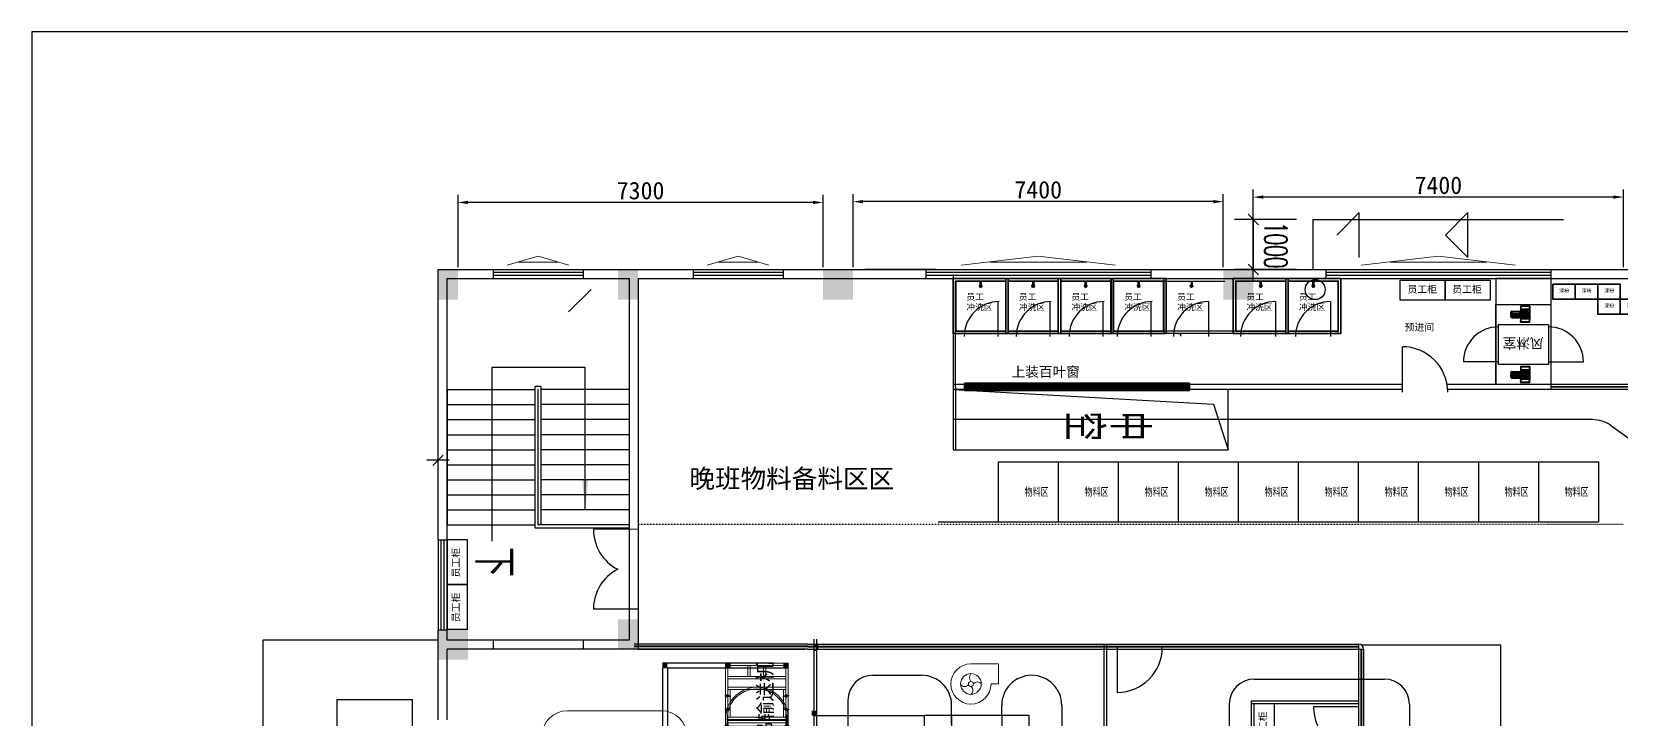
# Model space of a CAD drawing. Header units: millimetres. Extents: x -93009755325 to 1190721, y -74648 to 62868853516.
# Drawn here: x 213480 to 245258, y -11150 to 2588 of the extents above; entities that cross this region are included whole.
import ezdxf
from ezdxf.enums import TextEntityAlignment as Align

# ---------------------------------------------------------------- set-up
doc = ezdxf.new("R2010")
doc.units = ezdxf.units.MM
doc.linetypes.add('ACAD_ISO03W100', pattern=[30, 12, -18])
doc.layers.get('Defpoints').update_dxf_attribs({"color": 8, "lineweight": 40})
for name, color, linetype in [('1TEXT', 7, 'Continuous'), ('COLUMN', 7, 'Continuous'), ('GROUND', 2, 'Continuous'), ('PUB_DIM', 3, 'Continuous'), ('STAIR', 2, 'Continuous'), ('WALL', 6, 'Continuous'), ('WINDOW_TEXT', 7, 'Continuous'), ('图层6', 4, 'Continuous')]:
    doc.layers.add(name, color=color, linetype=linetype)
for name, color, linetype, lineweight in [('Layer2', 6, 'Continuous', 13), ('Layer6', 3, 'Continuous', 30), ('设备层', 7, 'Continuous', 13)]:
    doc.layers.add(name, color=color, linetype=linetype, lineweight=lineweight)
doc.styles.add('_HZTXT', font='txt.shx', dxfattribs={"width": 0.8, "bigfont": 'HZTXT.shx'})
doc.styles.add('DIM_FONT', font='SIMPLEX.shx', dxfattribs={"width": 0.6})
doc.styles.add('ISO Proportional', font='isocp.shx', dxfattribs={"bigfont": 'gbcbig.shx'})
doc.styles.add('SIMPLEX', font='SIMPLEX.SHX')
doc.styles.add('style1', font='')
doc.styles.get('style1').set_extended_font_data('FangSong_GB2312')
doc.dimstyles.new('ISO-350', dxfattribs={"dimtxt": 350, "dimasz": 200, "dimexe": 150, "dimexo": 50, "dimgap": 60, "dimtad": 1, "dimdsep": 46, "dimtxsty": 'Standard', "dimcen": 2.5, "dimadec": 0, "dimazin": 0, "dimtfac": 1, "dimtmove": 0, "dimatfit": 3, "dimfxl": 1, "dimarcsym": 0})

# ---------------------------------------------------------------- blocks, each defined once
blk = doc.blocks.new('afafaaf')
at = {"layer": '设备层', "color": 0, "lineweight": 35}
for centre in [(421072, 123671), (421078, 123671), (421085, 123671), (421088, 123671)]:
    blk.add_circle(centre, 1, dxfattribs=at)
blk = doc.blocks.new('22222')
at = {"layer": '设备层', "color": 0, "lineweight": 35}
for p, q in [((421196, 123681), (421118, 123681)), ((421196, 123661), (421118, 123661)), ((421196, 123671), (421121, 123671))]:
    blk.add_line(p, q, dxfattribs=at)
blk.add_lwpolyline([(420196, 124171), (421196, 124171), (421196, 123171), (420196, 123171)], close=True, dxfattribs=at)
for radius in [25, 21.2, 14.3]:
    blk.add_circle((421096, 123671), radius, dxfattribs=at)
blk.add_blockref('afafaaf', (0, 0), dxfattribs=at)
for p, rotation in [((35887, 333982), 314.9999999997052), ((210785, -261537), 45.00000000000002), ((297424, 544767), 269.9999859994462), ((544767, -297424), 90)]:
    blk.add_blockref('afafaaf', p, dxfattribs=dict(at, rotation=rotation))
at = {"layer": '设备层', "color": 0, "lineweight": 35, "xscale": -1}
for p, rotation in [((544767, 544767), 90.00001400055375), ((297424, -297424), 270), ((806304, 333982), 44.9999999999215), ((631406, -261537), 315.0000000002259)]:
    blk.add_blockref('afafaaf', p, dxfattribs=dict(at, rotation=rotation))
blk.add_blockref('afafaaf', (842191, 0), dxfattribs=at)
blk = doc.blocks.new('dddd')
at = {"layer": '设备层', "color": 0, "lineweight": 35}
blk.add_lwpolyline([(420146, 124221), (421246, 124221), (421246, 123121), (420146, 123121)], close=True, dxfattribs=at)
blk.add_blockref('22222', (0, 0), dxfattribs=at)
blk = doc.blocks.new('sgsgsgsdgsd')
at = {"layer": '设备层', "color": 0, "lineweight": 35, "rotation": 90}
blk.add_blockref('dddd', (516510, -259466), dxfattribs=at)
at = {"lineweight": 35, "insert": (392552, 161477), "char_height": 125, "width": 1005.53, "attachment_point": 1}
blk.add_mtext('{\\fSimSun|b0|i0|c134|p54;员工\\P冲洗区}', dxfattribs=at)
blk = doc.blocks.new('beiyechuang')
at = {"layer": 'WINDOW_TEXT', "color": 5, "lineweight": 35}
for p, q in [((898229, -116295), (898229, -116795)), ((898229, -116795), (898229, -116295)), ((898279, -116295), (898229, -116295)), ((898249, -116295), (898249, -116795)), ((898249, -116795), (898249, -116295)), ((898299, -116295), (898249, -116295)), ((898269, -116295), (898269, -116795)), ((898269, -116795), (898269, -116295)), ((898319, -116295), (898269, -116295)), ((898279, -116295), (898279, -116795)), ((898279, -116795), (898279, -116295)), ((898289, -116295), (898289, -116795)), ((898289, -116795), (898289, -116295)), ((898339, -116295), (898289, -116295)), ((898299, -116295), (898299, -116795)), ((898299, -116795), (898299, -116295)), ((898309, -116295), (898309, -116795)), ((898309, -116795), (898309, -116295)), ((898359, -116295), (898309, -116295)), ((898319, -116295), (898319, -116795)), ((898319, -116795), (898319, -116295)), ((898329, -116295), (898329, -116795)), ((898329, -116795), (898329, -116295)), ((898379, -116295), (898329, -116295)), ((898339, -116295), (898339, -116795)), ((898339, -116795), (898339, -116295)), ((898359, -116295), (898359, -116795)), ((898359, -116795), (898359, -116295)), ((898379, -116295), (898379, -116795)), ((898379, -116795), (898379, -116295)), ((898229, -116795), (898279, -116795)), ((898249, -116795), (898299, -116795)), ((898269, -116795), (898319, -116795)), ((898289, -116795), (898339, -116795)), ((898309, -116795), (898359, -116795)), ((898329, -116795), (898379, -116795))]:
    blk.add_line(p, q, dxfattribs=at)
blk = doc.blocks.new('_FZH')
blk.add_solid([(-0.5, -0.5), (0.5, -0.5), (-0.5, 0.5), (0.5, 0.5)])
blk = doc.blocks.new('*D632')
at = {"color": 0, "lineweight": -2}
for p, q in [((237902, -2113), (237902, -565)), ((245302, -2113), (245302, -565)), ((245102, -715), (238102, -715))]:
    blk.add_line(p, q, dxfattribs=at)
at = {"color": 0}
for points in [[(238102, -682), (238102, -748), (237902, -715)], [(245102, -748), (245102, -682), (245302, -715)]]:
    blk.add_solid(points, dxfattribs=at)
at = {"layer": 'Defpoints', "color": 0}
for p in [(237902, -715), (237902, -2163), (245302, -2163)]:
    blk.add_point(p, dxfattribs=at)
at = {"color": 0, "lineweight": -3, "insert": (241602, -480), "char_height": 350, "attachment_point": 5}
blk.add_mtext('7400', dxfattribs=at)
blk = doc.blocks.new('*D633')
at = {"color": 0, "lineweight": -2}
for p, q in [((229902, -2113), (229902, -656)), ((237102, -806), (230102, -806)), ((237302, -2113), (237302, -656))]:
    blk.add_line(p, q, dxfattribs=at)
at = {"color": 0}
for points in [[(230102, -773), (230102, -840), (229902, -806)], [(237102, -840), (237102, -773), (237302, -806)]]:
    blk.add_solid(points, dxfattribs=at)
at = {"layer": 'Defpoints', "color": 0}
for p in [(229902, -806), (229902, -2163), (237302, -2163)]:
    blk.add_point(p, dxfattribs=at)
at = {"color": 0, "lineweight": -3, "insert": (233602, -571), "char_height": 350, "attachment_point": 5}
blk.add_mtext('7400', dxfattribs=at)
blk = doc.blocks.new('*D634')
at = {"color": 0, "lineweight": -2}
for p, q in [((222002, -2113), (222002, -672)), ((229102, -822), (222202, -822)), ((229302, -2113), (229302, -672))]:
    blk.add_line(p, q, dxfattribs=at)
at = {"color": 0}
for points in [[(222202, -789), (222202, -855), (222002, -822)], [(229102, -855), (229102, -789), (229302, -822)]]:
    blk.add_solid(points, dxfattribs=at)
at = {"layer": 'Defpoints', "color": 0}
for p in [(222002, -822), (222002, -2163), (229302, -2163)]:
    blk.add_point(p, dxfattribs=at)
at = {"color": 0, "lineweight": -3, "insert": (225652, -587), "char_height": 350, "attachment_point": 5}
blk.add_mtext('7300', dxfattribs=at)
blk = doc.blocks.new('ewestheah')
at = {"color": 0, "lineweight": 35}
blk.add_line((647614, 319249), (647614, 319424), dxfattribs=at)
at = {"layer": 'Layer6'}
for p, q in [((647297, 319431), (647297, 319239)), ((647297, 319431), (647574, 319431)), ((647307, 319431), (647307, 319239)), ((647309, 319417), (647309, 319239)), ((647309, 319417), (647505, 319417)), ((647309, 319414), (647505, 319414)), ((647356, 319239), (647356, 319414)), ((647361, 319239), (647361, 319414)), ((647372, 319251), (647372, 319414)), ((647383, 319251), (647383, 319414)), ((647407, 319388), (647505, 319388)), ((647407, 319256), (647407, 319388)), ((647418, 319384), (647412, 319378)), ((647412, 319378), (647412, 319264)), ((647430, 319384), (647424, 319378)), ((647424, 319378), (647424, 319264)), ((647426, 319404), (647426, 319414)), ((647426, 319404), (647437, 319393)), ((647442, 319384), (647436, 319378)), ((647436, 319378), (647436, 319264)), ((647437, 319393), (647505, 319393)), ((647455, 319384), (647449, 319378)), ((647449, 319378), (647449, 319264)), ((647467, 319384), (647461, 319378)), ((647461, 319378), (647461, 319264)), ((647479, 319384), (647473, 319378)), ((647473, 319378), (647473, 319264)), ((647491, 319384), (647486, 319378)), ((647486, 319378), (647486, 319264)), ((647504, 319384), (647498, 319378)), ((647498, 319378), (647498, 319264)), ((647505, 319239), (647505, 319424)), ((647505, 319424), (647623, 319424)), ((647505, 319419), (647623, 319419)), ((647510, 319239), (647510, 319419)), ((647515, 319239), (647515, 319414)), ((647515, 319414), (647614, 319414)), ((647532, 319404), (647515, 319393)), ((647515, 319393), (647515, 319393)), ((647515, 319388), (647551, 319388)), ((647531, 319384), (647525, 319378)), ((647525, 319378), (647525, 319264)), ((647532, 319404), (647532, 319414)), ((647543, 319384), (647537, 319378)), ((647537, 319378), (647537, 319264)), ((647551, 319256), (647551, 319414)), ((647562, 319424), (647562, 319431)), ((647564, 319424), (647564, 319431)), ((647574, 319424), (647574, 319431)), ((647619, 319424), (647619, 319239)), ((647623, 319424), (647623, 319239)), ((647297, 319239), (647623, 319239)), ((647309, 319251), (647505, 319251)), ((647309, 319249), (647614, 319249)), ((647399, 319068), (647399, 319220)), ((647399, 319220), (647531, 319220)), ((647399, 319068), (647531, 319068)), ((647407, 319256), (647505, 319256)), ((647410, 319210), (647410, 319081)), ((647418, 319258), (647412, 319264)), ((647517, 319235), (647413, 319235)), ((647511, 319048), (647419, 319048)), ((647421, 319210), (647421, 319081)), ((647430, 319258), (647424, 319264)), ((647442, 319258), (647436, 319264)), ((647455, 319258), (647449, 319264)), ((647451, 319055), (647451, 319072)), ((647454, 319210), (647454, 319081)), ((647467, 319258), (647461, 319264)), ((647479, 319258), (647473, 319264)), ((647476, 319210), (647476, 319081)), ((647479, 319239), (647479, 319349)), ((647479, 319235), (647479, 319251)), ((647508, 319239), (647479, 319239)), ((647491, 319258), (647486, 319264)), ((647487, 319210), (647487, 319081)), ((647504, 319258), (647498, 319264)), ((647498, 319210), (647498, 319081)), ((647505, 319244), (647623, 319244)), ((647509, 319210), (647509, 319081)), ((647515, 319256), (647551, 319256)), ((647520, 319210), (647520, 319081)), ((647531, 319258), (647525, 319264)), ((647531, 319068), (647531, 319220)), ((647543, 319258), (647537, 319264)), ((647614, 319342), (647614, 319239))]:
    blk.add_line(p, q, dxfattribs=at)
for centre in [(647510, 319419), (647510, 319391), (647510, 319359), (647544, 319419), (647567, 319419), (647595, 319419), (647619, 319419), (647618, 319391), (647618, 319359), (647510, 319244), (647539, 319244), (647567, 319244), (647595, 319244), (647618, 319244)]:
    blk.add_circle(centre, 1.89, dxfattribs=at)
for centre, radius, start, end in [((647413, 319220), 14.7, 90, 180), ((647419, 319068), 19.9, 180, 270), ((647511, 319068), 19.9, 270, 0), ((647517, 319220), 14.7, 0, 90)]:
    blk.add_arc(centre, radius, start, end, dxfattribs=at)
blk = doc.blocks.new('rdjrrrmrrryrym')
at = {"color": 5}
for p, q in [((644324, 321817), (644324, 322517)), ((644324, 320817), (644324, 320117))]:
    blk.add_line(p, q, dxfattribs=at)
blk.add_line((644374, 320817), (644324, 320817))
for points in [[(644774, 321867), (644774, 320767), (643174, 320767), (643174, 321867)], [(644374, 321817), (644374, 320817), (643574, 320817), (643574, 321817)]]:
    blk.add_lwpolyline(points, close=True, dxfattribs=at)
for centre, start, end in [((644324, 321817), 90, 180), ((644324, 320817), 180, 270)]:
    blk.add_arc(centre, 700, start, end, dxfattribs=at)
for p in [(-4090, 2018), (-2882, 2018)]:
    blk.add_blockref('ewestheah', p)
at = {"color": 5, "insert": (643825, 320903), "char_height": 200, "width": 5101.4, "attachment_point": 9, "rotation": 270, "style": 'ISO Proportional'}
blk.add_mtext('{\\fSimSun|b0|i0|c134|p54;风淋室}', dxfattribs=at)
blk = doc.blocks.new('sascaaaa')
at = {"layer": 'Layer2'}
for p, q in [((437904, 204855), (438454, 204855)), ((438454, 204453), (438454, 204850)), ((438305, 204453), (438454, 204453))]:
    blk.add_line(p, q, dxfattribs=at)
for radius in [207, 49.5]:
    blk.add_circle((437904, 204453), radius, dxfattribs=at)
for centre, radius, start, end in [((437904, 204453), 402, 90, 0), ((437985, 204581), 113, 135.8868, 224.1132), ((437776, 204488), 85.9, 203.5591, 336.4409), ((437850, 204325), 95.2, 304.2036, 55.7964), ((438032, 204401), 94.3, 33.4198, 146.5802)]:
    blk.add_arc(centre, radius, start, end, dxfattribs=at)
blk = doc.blocks.new('afggeadasafasff')
at = {"layer": '设备层', "color": 0, "lineweight": 35}
blk.add_lwpolyline([(398333, 171563), (398783, 171563), (398783, 171263), (398333, 171263)], close=True, dxfattribs=at)
at = {"color": 0, "lineweight": 35, "insert": (398465, 171469), "char_height": 70.33, "width": 530.98, "attachment_point": 1}
blk.add_mtext('{\\fSimSun|b0|i0|c134|p54;漆粉}', dxfattribs=at)
blk = doc.blocks.new('nnmmn')
at = {"color": 1, "lineweight": 13}
for p, q in [((800490, -299227), (800490, -301576)), ((802053, -299227), (800490, -299227)), ((800549, -300717), (800549, -299227)), ((801995, -299286), (800549, -299286)), ((801046, -299286), (801046, -299558)), ((801105, -299286), (801105, -299558)), ((801258, -299286), (801258, -299227)), ((801287, -299286), (801287, -299227)), ((801439, -299286), (801439, -299558)), ((801497, -299286), (801497, -299558)), ((801995, -300775), (801995, -299227)), ((802053, -300775), (802053, -299227)), ((801995, -299558), (800549, -299558)), ((801995, -299616), (800549, -299616)), ((801995, -299826), (800549, -299826)), ((801340, -299885), (800549, -299885)), ((800607, -300411), (800607, -299885)), ((801995, -299885), (801202, -299884)), ((801256, -299618), (801256, -299560)), ((801286, -299618), (801286, -299560)), ((801936, -300411), (801936, -299885)), ((800468, -300044), (800607, -300044)), ((800512, -300027), (800532, -300027)), ((800512, -300062), (800512, -300027)), ((800532, -300062), (800512, -300062)), ((800549, -300007), (800532, -300007)), ((800532, -300007), (800532, -300082)), ((800532, -300027), (800532, -300062)), ((800532, -300082), (800549, -300082)), ((800549, -300082), (800549, -300007)), ((800569, -300027), (800549, -300027)), ((800549, -300027), (800549, -300062)), ((800549, -300062), (800569, -300062)), ((800569, -300062), (800569, -300027)), ((800621, -300059), (800581, -300059)), ((801923, -300059), (801962, -300059)), ((802076, -300044), (801936, -300044)), ((801974, -300027), (801995, -300027)), ((801974, -300062), (801974, -300027)), ((801995, -300062), (801974, -300062)), ((801995, -300007), (802011, -300007)), ((801995, -300082), (801995, -300007)), ((801995, -300027), (801995, -300062)), ((802011, -300082), (801995, -300082)), ((802011, -300007), (802011, -300082)), ((802031, -300027), (802011, -300027)), ((802011, -300027), (802011, -300062)), ((802011, -300062), (802031, -300062)), ((802031, -300062), (802031, -300027)), ((800468, -300381), (800607, -300381)), ((800512, -300363), (800532, -300363)), ((800512, -300398), (800512, -300363)), ((800532, -300398), (800512, -300398)), ((800549, -300342), (800532, -300342)), ((800532, -300342), (800532, -300417)), ((800532, -300363), (800532, -300398)), ((800532, -300417), (800549, -300417)), ((801998, -300658), (800546, -300658)), ((800549, -300417), (800549, -300342)), ((800569, -300362), (800549, -300362)), ((800549, -300362), (800549, -300397)), ((800549, -300397), (800569, -300397)), ((800549, -300633), (801995, -300633)), ((800558, -300574), (801985, -300574)), ((800569, -300397), (800569, -300362)), ((800607, -300574), (800607, -300411)), ((802076, -300381), (801936, -300381)), ((801936, -300574), (801936, -300411)), ((801974, -300362), (801995, -300362)), ((801974, -300397), (801974, -300362)), ((801995, -300397), (801974, -300397)), ((801995, -300342), (802011, -300342)), ((801995, -300417), (801995, -300342)), ((801995, -300362), (801995, -300397)), ((802011, -300417), (801995, -300417)), ((802011, -300342), (802011, -300417)), ((802031, -300363), (802011, -300363)), ((802011, -300363), (802011, -300398)), ((802011, -300398), (802031, -300398)), ((802031, -300398), (802031, -300363)), ((800475, -300775), (800563, -300775)), ((800475, -301576), (800475, -300775)), ((800480, -301576), (800480, -300775)), ((800502, -300746), (800502, -300775)), ((800502, -300775), (800502, -301470)), ((800514, -300775), (800514, -301651)), ((800520, -301038), (800520, -301042)), ((800520, -301038), (800520, -301042)), ((800523, -301038), (800523, -301042)), ((800529, -300775), (800529, -301651)), ((800541, -301421), (800541, -300706)), ((800541, -300746), (800541, -300775)), ((800541, -300775), (800541, -301470)), ((802001, -300717), (800542, -300717)), ((800549, -300775), (800549, -300717)), ((800559, -301576), (800559, -300775)), ((800563, -301576), (800563, -300775)), ((801980, -300801), (800563, -300801)), ((801980, -300859), (800563, -300859)), ((802068, -300775), (801980, -300775)), ((801980, -301576), (801980, -300775)), ((801984, -301576), (801984, -300775)), ((801995, -300775), (801995, -300717)), ((802002, -301421), (802002, -300706)), ((802002, -300746), (802002, -300775)), ((802002, -300775), (802002, -301470)), ((802014, -300775), (802014, -301651)), ((802023, -301038), (802023, -301042)), ((802023, -301038), (802023, -301042)), ((802029, -300775), (802029, -301651)), ((802042, -300746), (802042, -300775)), ((802042, -300775), (802042, -301470)), ((802064, -301576), (802064, -300775)), ((802068, -301576), (802068, -300775)), ((800502, -301470), (800541, -301470)), ((800502, -301475), (800541, -301475)), ((802042, -301470), (802002, -301470)), ((800441, -301648), (800441, -301651)), ((800441, -301648), (800441, -301651)), ((800602, -301648), (800441, -301648)), ((800602, -301648), (800441, -301648)), ((800602, -301651), (800441, -301651)), ((800602, -301651), (800441, -301651)), ((800514, -301576), (800475, -301576)), ((800514, -301576), (800475, -301576)), ((800490, -301576), (802014, -301576)), ((800502, -301490), (800502, -301648)), ((800502, -301490), (800502, -301648)), ((800502, -301490), (800541, -301490)), ((800502, -301490), (800541, -301490)), ((800541, -301490), (800541, -301648)), ((800541, -301490), (800541, -301648)), ((800563, -301518), (801980, -301518)), ((800602, -301648), (800602, -301651)), ((801941, -301648), (802102, -301648)), ((801941, -301648), (801941, -301651)), ((801941, -301651), (802102, -301651)), ((802002, -301490), (802002, -301648)), ((802042, -301490), (802002, -301490)), ((802029, -301576), (802068, -301576)), ((802042, -301490), (802042, -301648))]:
    blk.add_line(p, q, dxfattribs=at)
for centre, major_axis, start_param, end_param in [((801272, -300608), (-219, 751), 4.25173, 7.747238), ((801272, -300609), (-738, 87), 3.073073, 6.585891)]:
    blk.add_ellipse(centre, major_axis=major_axis, ratio=1, start_param=start_param, end_param=end_param, dxfattribs=at)
at = {"layer": 'Layer6'}
blk.add_line((802102, -301648), (802102, -301651), dxfattribs=at)

msp = doc.modelspace()

# ---------------------------------------------------------------- linework, layer by layer
at = {"color": 250, "lineweight": -3}
for p, q in [((237796.95, -1058.101), (238006.95, -1268.101)), ((222701.95, -2163.101), (224501.95, -2163.101)), ((224501.95, -2223.101), (222701.95, -2223.101)), ((226701.95, -2163.101), (228501.95, -2163.101)), ((228501.95, -2223.101), (226701.95, -2223.101)), ((231351.95, -2163.101), (235851.95, -2163.101)), ((235851.95, -2223.101), (231351.95, -2223.101)), ((238006.95, -2268.101), (237796.95, -2058.101)), ((237901.95, -2388.101), (237901.95, -1938.101)), ((239351.95, -2163.101), (243851.95, -2163.101)), ((243851.95, -2223.101), (239351.95, -2223.101)), ((243851.95, -2163.101), (243851.95, -4459.198)), ((224501.95, -2283.101), (222701.95, -2283.101)), ((222701.95, -2343.101), (224501.95, -2343.101)), ((228501.95, -2283.101), (226701.95, -2283.101)), ((226701.95, -2343.101), (228501.95, -2343.101)), ((235851.95, -2283.101), (231351.95, -2283.101)), ((231351.95, -2343.101), (235851.95, -2343.101)), ((231951.267, -4509.198), (231951.267, -2393.101)), ((236109.33, -2393.101), (237332.531, -2393.101)), ((243851.95, -2283.101), (239351.95, -2283.101)), ((239351.95, -2343.101), (243851.95, -2343.101)), ((242751.95, -2343.101), (242751.95, -4459.198)), ((243851.95, -2343.101), (242751.95, -2343.101)), ((239601.267, -3443.101), (239601.267, -3393.101)), ((240883.322, -4611.273), (240883.322, -3706.513)), ((237401.95, -4563.101), (231901.95, -4563.101)), ((231901.95, -4563.101), (231901.95, -5763.101)), ((231901.95, -4563.101), (237105.984, -4854.915)), ((231951.267, -4509.198), (231951.267, -5763.101)), ((237401.95, -5763.101), (237401.95, -4563.101)), ((243851.95, -4459.198), (243851.95, -4559.198)), ((237105.984, -4854.915), (237401.95, -5763.101)), ((244693.093, -5163.101), (231901.95, -5163.101)), ((245041.288, -5274.47), (247135.592, -6766.855)), ((221826.95, -5974.498), (221376.95, -5974.498)), ((221706.95, -5869.498), (221496.95, -6079.498)), ((231901.95, -5763.101), (237401.95, -5763.101)), ((232801.95, -6002.742), (232801.95, -7202.742)), ((232801.95, -6002.742), (232801.95, -7202.742)), ((232801.95, -6002.742), (234001.95, -6002.742)), ((234001.575, -6002.742), (234001.575, -7202.742)), ((234001.575, -6002.742), (235201.575, -6002.742)), ((234001.95, -6002.742), (234001.95, -7202.742)), ((234001.95, -6002.742), (234001.95, -7202.742)), ((234001.95, -6002.742), (235201.95, -6002.742)), ((235201.575, -6002.742), (235201.575, -7202.742)), ((235201.575, -6002.742), (236401.575, -6002.742)), ((235201.575, -6002.742), (235201.575, -7202.742)), ((235201.575, -6002.742), (235201.575, -7202.742)), ((235201.95, -6002.742), (236401.95, -6002.742)), ((236401.2, -6002.742), (236401.2, -7202.742)), ((236401.2, -6002.742), (237601.2, -6002.742)), ((236401.575, -6002.742), (237601.575, -6002.742)), ((236401.575, -6002.742), (236401.575, -7202.742)), ((236401.575, -6002.742), (236401.575, -7202.742)), ((237601.2, -6002.742), (237601.2, -7202.742)), ((237601.2, -6002.742), (238801.2, -6002.742)), ((237601.2, -6002.742), (237601.2, -7202.742)), ((237601.2, -6002.742), (237601.2, -7202.742)), ((238801.2, -6002.742), (238801.2, -7202.742)), ((238801.2, -6002.742), (240001.2, -6002.742)), ((238801.2, -6002.742), (238801.2, -7202.742)), ((240001.2, -6002.742), (240001.2, -7202.742)), ((240001.2, -6002.742), (240001.2, -7202.742)), ((240001.2, -6002.742), (241201.2, -6002.742)), ((241201.2, -6002.742), (241201.2, -7202.742)), ((241201.2, -6002.742), (241201.2, -7202.742)), ((241201.2, -6002.742), (242401.2, -6002.742)), ((242401.2, -6002.742), (242401.2, -7202.742)), ((242401.2, -6002.742), (242401.2, -7202.742)), ((242401.2, -6002.742), (243601.2, -6002.742)), ((242401.2, -6002.742), (242401.2, -7202.742)), ((242401.2, -6002.742), (242401.2, -7202.742)), ((242401.2, -6002.742), (243601.2, -6002.742)), ((243601.2, -6002.742), (243601.2, -7202.742)), ((243601.2, -6002.742), (243601.2, -7202.742)), ((243601.2, -6002.742), (244801.2, -6002.742)), ((244801.2, -6002.742), (244801.2, -7202.742)), ((225601.95, -7229.62), (225601.95, -8429.62)), ((231601.95, -7202.742), (232801.95, -7202.742)), ((231601.95, -7202.742), (232801.95, -7202.742)), ((232801.95, -7202.742), (234001.95, -7202.742)), ((232801.95, -7202.742), (234001.95, -7202.742)), ((234001.575, -7202.742), (235201.575, -7202.742)), ((235201.575, -7202.742), (236401.575, -7202.742)), ((236401.2, -7202.742), (237601.2, -7202.742)), ((237601.2, -7202.742), (238801.2, -7202.742)), ((238801.2, -7202.742), (240001.2, -7202.742)), ((240001.2, -7202.742), (241201.2, -7202.742)), ((241201.2, -7202.742), (242401.2, -7202.742)), ((242401.2, -7202.742), (243601.2, -7202.742)), ((242401.2, -7202.742), (243601.2, -7202.742)), ((243601.2, -7202.742), (244801.2, -7202.742)), ((221601.95, -7563.101), (221601.95, -9363.101)), ((221661.95, -9363.101), (221661.95, -7563.101)), ((221721.95, -9363.101), (221721.95, -7563.101)), ((221781.95, -7563.101), (221781.95, -9363.101)), ((225606.723, -7353.101), (224709.984, -7355.757)), ((225601.95, -8402.742), (225601.95, -9602.742)), ((225606.723, -8953.101), (224709.984, -8950.446)), ((221601.95, -9573.101), (218101.95, -9573.101)), ((218101.95, -9573.101), (218101.95, -47463.101)), ((228999.043, -9647.711), (225524.897, -9647.711)), ((228999.043, -9692.711), (225524.897, -9692.711)), ((228999.043, -9702.711), (225524.897, -9702.711)), ((228999.043, -9753.101), (225524.897, -9753.101)), ((225601.923, -9753.101), (228932.807, -9753.101)), ((228999.043, -9647.711), (240007.789, -9647.711)), ((228999.043, -9647.711), (239971.41, -9647.711)), ((228999.043, -9692.711), (240007.789, -9692.711)), ((228999.043, -9702.711), (240007.789, -9702.711)), ((228999.043, -9747.711), (240107.789, -9747.711)), ((229199.043, -9747.711), (229199.043, -9647.711)), ((234916.659, -9647.711), (234916.659, -12897.711)), ((234966.659, -9647.711), (234966.659, -12897.711)), ((235183.315, -9712.711), (235183.315, -10612.711)), ((240007.789, -9647.711), (240007.789, -25337.247)), ((240052.789, -9747.711), (240052.789, -13140.869)), ((240062.789, -9747.711), (240062.789, -13140.869)), ((240107.789, -9747.711), (240107.789, -25237.247)), ((230298.218, -10272.711), (231271.41, -10272.711)), ((233471.426, -10272.711), (233471.426, -10272.711)), ((237919.647, -10347.711), (240524.398, -10347.711)), ((240024.398, -10313.395), (240024.398, -10314.327)), ((219583.758, -10755.402), (221083.758, -10755.402)), ((219583.758, -11955.402), (219583.758, -10755.402)), ((221083.758, -10755.402), (221083.758, -11955.402)), ((229798.218, -10772.711), (229798.218, -29494.51)), ((237866.363, -10784.067), (240007.789, -10784.067)), ((237866.363, -24390.869), (237866.363, -10784.067)), ((232021.586, -11072.711), (231621.586, -11072.711)), ((231871.41, -11101.359), (231871.41, -10872.711)), ((231871.41, -11251.359), (231871.41, -10877.503)), ((232871.426, -11072.711), (232871.426, -10872.711)), ((234071.426, -10872.711), (234071.426, -24315.08)), ((237419.647, -10847.711), (237416.659, -24415.08)), ((237866.363, -10834.067), (240005.782, -10834.067)), ((237916.363, -24390.869), (237916.363, -10834.067)), ((240005.782, -10902.168), (239105.782, -10902.168)), ((241024.398, -10847.711), (241021.41, -25491.322))]:
    msp.add_line(p, q, dxfattribs=at)
at = {"color": 250, "linetype": 'ACAD_ISO03W100', "lineweight": -3}
msp.add_line((225601.95, -7248.565), (245302.052, -7248.565), dxfattribs=at)
at = {"color": 250}
for p, q in [((229123.457, -45243.42), (229123.457, -9547.711)), ((229173.457, -9675.193), (229123.457, -9675.193)), ((229173.457, -9775.193), (229123.457, -9775.193)), ((229173.457, -45243.42), (229173.457, -9547.711)), ((242850, -9670), (240070.725, -9670)), ((242850, -49430), (242850, -9670)), ((228325.834, -10028.316), (226087.191, -10030.683)), ((226087.191, -10130.683), (226087.191, -11434.174)), ((228602.867, -10128.316), (226187.191, -10128.316)), ((226187.191, -10128.316), (226187.191, -11434.174))]:
    msp.add_line(p, q, dxfattribs=at)
at = {"color": 250, "lineweight": 13}
for p, q in [((226077.457, -10980.327), (224182.275, -10980.327)), ((228579.395, -59429.342), (228579.395, -11055.38))]:
    msp.add_line(p, q, dxfattribs=at)
at = {"color": 250, "linetype": 'Continuous', "lineweight": -3}
for p, q in [((229121.41, -27291.322), (229121.41, -11072.711)), ((233421.586, -11072.711), (231321.41, -11072.711)), ((233422.152, -27291.322), (233421.586, -11072.711))]:
    msp.add_line(p, q, dxfattribs=at)
at = {"color": 250, "linetype": 'ByBlock', "lineweight": -3}
for p, q in [((231871.251, -11072.711), (231871.251, -24741.322)), ((232871.426, -11072.711), (232871.426, -26141.322))]:
    msp.add_line(p, q, dxfattribs=at)
msp.add_lwpolyline([(213480.487, -74648.031), (267632.79, -74648.031), (267632.79, 2588.378), (213480.487, 2588.378)], close=True)
at = {"color": 250, "lineweight": -3}
for centre, radius, start, end in [((240884.705, -4611.273), 904.761, 0, 90.0875582), ((244693.093, -5763.101), 600, 54.5266218, 90), ((225605.53, -7357.554), 895.548, 179.8850131, 242.6648415), ((225605.53, -8948.649), 895.548, 117.3351585, 180.1149918), ((235183.315, -9712.711), 900, 270, 0), ((240007.789, -9747.711), 100, 0, 90), ((230298.218, -10772.711), 500, 90, 180), ((231271.41, -10872.711), 600, 0, 90), ((233471.426, -10872.711), 600, 90, 180), ((233471.426, -10872.711), 600, 0, 90), ((237919.647, -10847.711), 500, 90, 180), ((240524.398, -10847.711), 500, 0, 90), ((240005.782, -10902.168), 900, 180, 273.6316628)]:
    msp.add_arc(centre, radius, start, end, dxfattribs=at)
at = {"color": 250, "lineweight": 13}
for centre, start, end in [((224182.275, -11480.327), 90, 180), ((226077.457, -11480.327), 0, 90)]:
    msp.add_arc(centre, 500, start, end, dxfattribs=at)
at = {"color": 250, "lineweight": -3}
for points in [[(221601.95, -2163.101), (221601.95, -2763.101), (222001.95, -2163.101), (222001.95, -2763.101)], [(225201.95, -2163.101), (225201.95, -2763.101), (225601.95, -2163.101), (225601.95, -2763.101)], [(229301.95, -2163.101), (229301.95, -2763.101), (229901.95, -2163.101), (229901.95, -2763.101)], [(237301.95, -2163.101), (237301.95, -2763.101), (237901.95, -2163.101), (237901.95, -2763.101)], [(224544.45, -6963.101), (224604.45, -6363.101), (224484.45, -6363.101)], [(225201.95, -9153.101), (225201.95, -9753.101), (225601.95, -9153.101), (225601.95, -9753.101)], [(221601.95, -9363.101), (221601.95, -9963.101), (222201.95, -9363.101), (222201.95, -9963.101)]]:
    msp.add_solid(points, dxfattribs=at)
at = {"color": 250}
for points in [[(226087.191, -10130.683), (226187.191, -10130.683), (226087.191, -10030.683), (226187.191, -10030.683)], [(226087.191, -10130.683), (226187.191, -10130.683), (226087.191, -10030.683), (226187.191, -10030.683)], [(227352.224, -10130.683), (227452.224, -10130.683), (227352.224, -10030.683), (227452.224, -10030.683)], [(227352.224, -10130.683), (227452.224, -10130.683), (227352.224, -10030.683), (227452.224, -10030.683)], [(228502.867, -10128.316), (228602.867, -10128.316), (228502.867, -10028.316), (228602.867, -10028.316)], [(228502.867, -10128.316), (228602.867, -10128.316), (228502.867, -10028.316), (228602.867, -10028.316)], [(229073.457, -11081.051), (229173.457, -11081.051), (229073.457, -10981.051), (229173.457, -10981.051)], [(229073.457, -11081.051), (229173.457, -11081.051), (229073.457, -10981.051), (229173.457, -10981.051)]]:
    msp.add_solid(points, dxfattribs=at)
at = {"layer": 'GROUND', "color": 250, "lineweight": -3}
for p, q in [((239101.95, -2163.101), (239101.95, -1163.101)), ((239101.95, -1163.101), (244101.95, -1163.101))]:
    msp.add_line(p, q, dxfattribs=at)
at = {"layer": 'PUB_DIM', "color": 250, "lineweight": -3}
for p, q in [((238763.302, -1163.101), (237526.95, -1163.101)), ((237901.95, -1161.601), (237901.95, -1160.101)), ((237901.95, -1163.101), (237901.95, -2163.101)), ((240020.83, -1022.893), (239570.83, -1472.893)), ((240020.83, -1022.893), (239570.83, -1472.893)), ((240020.83, -1922.893), (240020.83, -1022.893)), ((240020.83, -1922.893), (240020.83, -1022.893)), ((242191.961, -1022.893), (241741.961, -1472.893)), ((242191.961, -1022.893), (241741.961, -1472.893)), ((242191.961, -1922.893), (242191.961, -1022.893)), ((242191.961, -1922.893), (242191.961, -1022.893)), ((241741.961, -1472.893), (242191.961, -1922.893)), ((231557.177, -2163.101), (230132.177, -2163.101)), ((238763.302, -2163.101), (237526.95, -2163.101)), ((237901.95, -2164.601), (237901.95, -2166.101)), ((224212.359, -3008.813), (224662.359, -2558.813)), ((224544.45, -4118.694), (222678.153, -4118.694)), ((222678.153, -4118.694), (222678.153, -7588.566)), ((224544.45, -6963.101), (224544.45, -4118.694)), ((221601.95, -6613.368), (221601.95, -5599.498)), ((221603.45, -5974.498), (221604.95, -5974.498))]:
    msp.add_line(p, q, dxfattribs=at)
at = {"layer": 'STAIR', "color": 250, "lineweight": -3}
for p, q in [((221781.95, -4563.101), (221781.95, -7263.101)), ((221781.95, -4563.101), (223536.95, -4563.101)), ((223536.95, -4503.101), (223536.95, -7323.101)), ((223666.95, -4503.101), (223536.95, -4503.101)), ((223596.95, -4563.101), (223596.95, -7263.101)), ((223606.95, -4563.101), (223596.95, -4563.101)), ((223606.95, -7263.101), (223606.95, -4563.101)), ((223666.95, -7263.101), (223666.95, -4503.101)), ((225421.95, -4563.101), (223666.95, -4563.101)), ((221781.95, -4863.101), (223536.95, -4863.101)), ((225421.95, -4863.101), (223666.95, -4863.101)), ((221781.95, -5163.101), (223536.95, -5163.101)), ((225421.95, -5163.101), (223666.95, -5163.101)), ((221781.95, -5463.101), (223536.95, -5463.101)), ((225421.95, -5463.101), (223666.95, -5463.101)), ((221781.95, -5763.101), (223536.95, -5763.101)), ((225421.95, -5763.101), (223666.95, -5763.101)), ((221781.95, -6063.101), (223536.95, -6063.101)), ((225421.95, -6063.101), (223666.95, -6063.101)), ((221781.95, -6363.101), (223536.95, -6363.101)), ((221781.95, -6663.101), (223536.95, -6663.101)), ((225421.95, -6363.101), (223666.95, -6363.101)), ((225421.95, -6663.101), (223666.95, -6663.101)), ((221781.95, -6963.101), (223536.95, -6963.101)), ((225421.95, -6963.101), (223666.95, -6963.101)), ((221781.95, -7263.101), (223536.95, -7263.101)), ((225421.95, -7263.101), (223596.95, -7263.101)), ((223536.95, -7323.101), (225421.95, -7323.101))]:
    msp.add_line(p, q, dxfattribs=at)
at = {"layer": 'WALL', "color": 250, "lineweight": -3}
for p, q in [((221601.95, -7563.101), (221601.95, -2163.101)), ((221601.95, -2163.101), (222701.95, -2163.101)), ((222701.95, -2163.101), (222701.95, -2343.101)), ((224501.95, -2163.101), (226701.95, -2163.101)), ((224501.95, -2163.101), (224501.95, -2343.101)), ((226701.95, -2163.101), (226701.95, -2343.101)), ((228501.95, -2163.101), (231351.95, -2163.101)), ((228501.95, -2163.101), (228501.95, -2343.101)), ((231351.95, -2163.101), (231351.95, -2343.101)), ((235851.95, -2163.101), (239351.95, -2163.101)), ((235851.95, -2163.101), (235851.95, -2343.101)), ((239351.95, -2163.101), (239351.95, -2343.101)), ((243851.95, -2163.101), (243851.95, -2343.101)), ((243851.95, -2163.101), (247351.95, -2163.101)), ((221781.95, -7563.101), (221781.95, -2343.101)), ((221781.95, -2343.101), (222701.95, -2343.101)), ((224501.95, -2343.101), (225421.95, -2343.101)), ((225421.95, -2343.101), (225421.95, -9573.101)), ((225601.95, -2343.101), (225601.95, -9753.101)), ((225601.95, -2343.101), (226701.95, -2343.101)), ((225601.95, -2343.101), (225601.95, -9753.101)), ((228501.95, -2343.101), (231351.95, -2343.101)), ((235851.95, -2343.101), (239351.95, -2343.101)), ((243851.95, -2343.101), (247351.95, -2343.101)), ((221601.95, -7563.101), (221781.95, -7563.101)), ((221601.95, -11163.101), (221601.95, -9363.101)), ((221601.95, -9363.101), (221781.95, -9363.101)), ((221781.95, -9573.101), (221781.95, -9363.101)), ((224586.398, -9573.101), (221781.95, -9573.101)), ((221781.95, -11163.101), (221781.95, -9753.101)), ((224638.255, -9753.101), (221781.95, -9753.101)), ((222701.95, -9753.101), (221781.95, -9753.101)), ((225601.95, -9753.101), (222488.349, -9753.101)), ((222701.95, -9573.101), (222701.95, -9753.101)), ((225421.95, -9573.101), (224501.95, -9573.101)), ((224501.95, -9573.101), (224501.95, -9753.101)), ((225601.95, -9753.101), (224501.95, -9753.101))]:
    msp.add_line(p, q, dxfattribs=at)
at = {"layer": 'WINDOW_TEXT', "color": 250, "lineweight": -3}
for p, q in [((231901.95, -2263.101), (231901.95, -4559.198)), ((236396.343, -3443.101), (236442.263, -3443.101)), ((236396.343, -3443.101), (236442.263, -3443.101)), ((236396.343, -3443.101), (236442.263, -3443.101)), ((236396.343, -3443.101), (236442.263, -3443.101)), ((236446.343, -3443.101), (236446.343, -3493.101)), ((236446.343, -3443.101), (236446.343, -3493.101)), ((236446.343, -3443.101), (236446.343, -3493.101)), ((236446.343, -3443.101), (236446.343, -3493.101)), ((229121.41, -11072.711), (231321.41, -11072.711)), ((231321.41, -11072.711), (231321.41, -16431.453))]:
    msp.add_line(p, q, dxfattribs=at)
at = {"layer": '图层6', "color": 250, "lineweight": -3}
for p, q in [((232795.105, -2803.429), (232795.105, -3503.429)), ((233835.397, -2803.429), (233835.397, -3503.429)), ((234891.503, -2803.429), (234891.503, -3503.429)), ((235855.778, -2802.929), (235855.778, -3502.929)), ((237004.27, -2802.929), (237004.27, -3502.929)), ((238346.206, -2802.929), (238346.206, -3502.929)), ((239446.206, -2802.929), (239446.206, -3502.929))]:
    msp.add_line(p, q, dxfattribs=at)
for centre in [(232821.566, -3502.929), (233861.858, -3502.929), (234917.964, -3502.929), (235882.239, -3502.428), (237004.27, -3502.929), (238346.206, -3502.929), (239446.206, -3502.929)]:
    msp.add_arc(centre, 700, 90, 180, dxfattribs=at)
at = {"layer": '设备层', "color": 250, "lineweight": -3}
for p, q in [((236116.711, -3443.101), (236116.711, -2343.101)), ((236116.711, -2343.101), (237216.711, -2343.101)), ((236656.711, -2393.101), (236656.711, -2470.189)), ((236666.711, -2393.101), (236666.711, -2468.101)), ((236676.711, -2393.101), (236676.711, -2470.189)), ((237501.267, -2343.101), (238601.267, -2343.101)), ((237551.267, -2393.101), (238551.267, -2393.101)), ((238551.267, -2393.101), (238551.267, -3393.101)), ((238601.267, -2343.101), (238601.267, -3443.101)), ((238551.267, -3393.101), (236067.186, -3393.101)), ((237216.711, -3443.101), (236116.711, -3443.101)), ((238601.267, -3443.101), (237070.546, -3443.101)), ((240883.322, -4459.198), (231901.95, -4459.198)), ((240883.322, -4559.198), (231901.95, -4559.198)), ((248090.799, -4459.198), (241783.689, -4459.198)), ((248090.799, -4459.198), (241783.689, -4459.198)), ((248090.799, -4559.198), (241787.966, -4559.198)), ((248090.799, -4559.198), (241787.966, -4559.198)), ((248090.799, -4504.198), (243851.95, -4504.198)), ((248090.799, -4514.198), (243851.95, -4514.198))]:
    msp.add_line(p, q, dxfattribs=at)
for points in [[(240836.079, -2777.947), (240836.079, -2377.947), (241736.079, -2377.947), (241736.079, -2777.947)], [(241736.079, -2777.947), (241736.079, -2377.947), (242636.079, -2377.947), (242636.079, -2777.947)], [(222181.95, -8458.552), (221781.95, -8458.552), (221781.95, -7558.552), (222181.95, -7558.552)], [(222181.95, -9358.552), (221781.95, -9358.552), (221781.95, -8458.552), (222181.95, -8458.552)], [(238316.363, -11734.067), (237916.363, -11734.067), (237916.363, -10834.067), (238316.363, -10834.067)]]:
    msp.add_lwpolyline(points, close=True, dxfattribs=at)
for centre, radius in [((236666.711, -2493.101), 25), ((236666.711, -2493.101), 21.172), ((236666.711, -2493.101), 14.289), ((239139.149, -2563.982), 200)]:
    msp.add_circle(centre, radius, dxfattribs=at)

# ---------------------------------------------------------------- block references
at = {"color": 250, "lineweight": -3, "rotation": 270}
msp.add_blockref('rdjrrrmrrryrym', (-78015.26, 640314.825), dxfattribs=at)
at = {"color": 250, "lineweight": 13, "xscale": 0.7999999999883585, "yscale": 0.8000000000001817, "zscale": 0.8}
msp.add_blockref('nnmmn', (-413039.765, 229350.908), dxfattribs=at)
at = {"layer": 'COLUMN', "color": 250, "lineweight": -3, "xscale": 600, "yscale": 400, "zscale": 600, "rotation": 270}
msp.add_blockref('_FZH', (225401.95, -9453.101), dxfattribs=at)
at = {"layer": 'WINDOW_TEXT', "color": 250, "lineweight": -3, "rotation": 270}
for p in [(348924.761, 893797.374), (349424.761, 893797.374), (349924.761, 893797.374), (350424.761, 893797.374), (350924.761, 893797.374), (351424.761, 893797.374), (351924.761, 893797.374), (352424.761, 893797.374), (352924.761, 893797.374)]:
    msp.add_blockref('beiyechuang', p, dxfattribs=at)
at = {"layer": '设备层', "color": 250, "lineweight": -3}
for name, p in [('sgsgsgsdgsd', (-160387.048, -164123.041)), ('sgsgsgsdgsd', (-159337.048, -164123.041)), ('sgsgsgsdgsd', (-158287.048, -164123.041)), ('sgsgsgsdgsd', (-157229.668, -164123.041)), ('sgsgsgsdgsd', (-154787.732, -164123.041)), ('sgsgsgsdgsd', (-153737.732, -164123.041)), ('afggeadasafasff', (-154445.265, -174017.365)), ('afggeadasafasff', (-153995.265, -174017.365)), ('afggeadasafasff', (-153545.265, -174017.365)), ('afggeadasafasff', (-153545.265, -174317.365)), ('afggeadasafasff', (-153095.265, -174317.365)), ('sascaaaa', (-205647.266, -214898.691))]:
    msp.add_blockref(name, p, dxfattribs=at)
at = {"layer": '设备层', "color": 250, "lineweight": -3, "xscale": -1}
for p, rotation in [((-184428.852, 121178.232), 180.0000140005538), ((26356.115, 382715.317), 135.0000000004523), ((360338.147, 418602.431), 90), ((621875.129, 207817.494), 44.99999999954765)]:
    msp.add_blockref('afafaaf', p, dxfattribs=dict(at, rotation=rotation))
at = {"layer": '设备层', "color": 250, "lineweight": -3}
for p, rotation in [((-184428.852, -126164.435), 359.9999859994462), ((26356.115, -387701.519), 44.99999999954761), ((360338.147, -423588.634), 90), ((621875.129, -212803.697), 135.0000000004523), ((657762.244, 121178.335), 180)]:
    msp.add_blockref('afafaaf', p, dxfattribs=dict(at, rotation=rotation))
at = {"layer": '设备层', "color": 250, "lineweight": -3, "xscale": -1}
msp.add_blockref('afafaaf', (657762.244, -126164.538), dxfattribs=at)

# ---------------------------------------------------------------- texts
at = {"color": 250, "lineweight": -3, "attachment_point": 1}
for s, insert, char_height, width in [('{\\fSimSun|b0|i0|c134|p54;员工柜}', (240984.685, -2487.279), 140.65986, 1061.9658), ('{\\fSimSun|b0|i0|c134|p54;员工柜}', (241878.999, -2487.279), 140.65986, 1061.9658), ('{\\fSimSun|b0|i0|c134|p54;员工柜}', (241878.999, -2487.279), 140.65986, 1061.9658), ('{\\fSimSun|b0|i0|c134|p54;员工\\P冲洗区}', (236379.554, -2645.626), 125, 1005.53313), ('{\\fSimSun|b0|i0|c134|p54;预进间}', (240927.018, -3245.24), 140.65986, 1061.9658)]:
    msp.add_mtext(s, dxfattribs=dict(at, insert=insert, char_height=char_height, width=width))
for s, insert, char_height, width, style in [('{\\fSimSun|b0|i0|c134|p54;上装百叶窗}', (233070.224, -4105.924), 200, 5101.39903, 'ISO Proportional'), ('\\pt1303,1678,2250,2792;{\\fPMingLiU|b1|i0|c134|p48;晚班物料备料区区}', (226628.501, -6153.608), 375, 5853.97459, 'style1'), ('物料区', (233327.986, -6542.253), 160, 1475.63743, 'ISO Proportional'), ('物料区', (234527.611, -6542.253), 160, 1475.63743, 'ISO Proportional'), ('物料区', (235727.611, -6542.253), 160, 1475.63743, 'ISO Proportional'), ('物料区', (236927.236, -6542.253), 160, 1475.63743, 'ISO Proportional'), ('物料区', (238127.236, -6542.253), 160, 1475.63743, 'ISO Proportional'), ('物料区', (239327.236, -6542.253), 160, 1475.63743, 'ISO Proportional'), ('物料区', (240527.236, -6542.253), 160, 1475.63743, 'ISO Proportional'), ('物料区', (241727.236, -6542.253), 160, 1475.63743, 'ISO Proportional'), ('物料区', (242927.236, -6542.253), 160, 1475.63743, 'ISO Proportional'), ('物料区', (242927.236, -6542.253), 160, 1475.63743, 'ISO Proportional'), ('物料区', (244127.236, -6542.253), 160, 1475.63743, 'ISO Proportional')]:
    msp.add_mtext(s, dxfattribs=dict(at, insert=insert, char_height=char_height, width=width, style=style))
at = {"color": 250, "lineweight": -3, "attachment_point": 1, "rotation": 90}
for s, insert, char_height, width in [('{\\fSimSun|b0|i0|c134|p54;员工柜}', (221891.282, -8315.631), 140.65986, 1061.9658), ('{\\fSimSun|b0|i0|c134|p54;员工柜}', (221891.282, -9209.945), 140.65986, 1061.9658), ('{\\fSimSun|b0|i0|c134|p54;悬吊输送机}', (227999.896, -11969.481), 286.76025, 7308.98915), ('{\\fSimSun|b0|i0|c134|p54;员工柜}', (238025.695, -11585.46), 140.65986, 1061.9658)]:
    msp.add_mtext(s, dxfattribs=dict(at, insert=insert, char_height=char_height, width=width))
at = {"layer": '1TEXT', "color": 250, "lineweight": -3, "style": '_HZTXT', "width": 0.8}
for s, p in [('空', (234135.609, -4995.713)), ('中', (235047.666, -4995.713)), ('下', (222346.103, -7710.015))]:
    msp.add_text(s, height=750, rotation=270, dxfattribs=at).set_placement(p)
at = {"layer": 'PUB_DIM', "color": 250, "lineweight": -3, "style": 'DIM_FONT', "width": 0.6}
msp.add_text('1000', height=450, rotation=270, dxfattribs=at).set_placement((238126.95, -1213.101))
at = {"layer": 'WINDOW_TEXT', "color": 250, "lineweight": -3, "style": 'SIMPLEX', "flags": 9}
for width, p in [(10, (223601.95, -1983.101)), (10, (227601.95, -1983.101)), (25, (233601.95, -1983.101)), (25, (241601.95, -1983.101))]:
    msp.add_attdef('A', text='', height=180, dxfattribs=dict(at, width=width)).set_placement(p, align=Align.MIDDLE)

# ---------------------------------------------------------------- dimensions: what is measured, and where the dimension line sits
at = {"color": 250, "lineweight": -3}
for base, p1, p2, picture, middle in [((237901.95, -715.128), (245301.95, -2163.101), (237901.95, -2163.101), '*D632', (241601.95, -480.128)), ((222001.95, -822.067), (229301.95, -2163.101), (222001.95, -2163.101), '*D634', (225651.95, -587.067)), ((229901.95, -806.207), (237301.95, -2163.101), (229901.95, -2163.101), '*D633', (233601.95, -571.207))]:
    dim = msp.add_linear_dim(base=base, p1=p1, p2=p2, dimstyle='ISO-350', dxfattribs=at)
    dim.commit()
    dim.dimension.update_dxf_attribs({"geometry": picture, "text_midpoint": middle})

doc.saveas('drawing.dxf')
